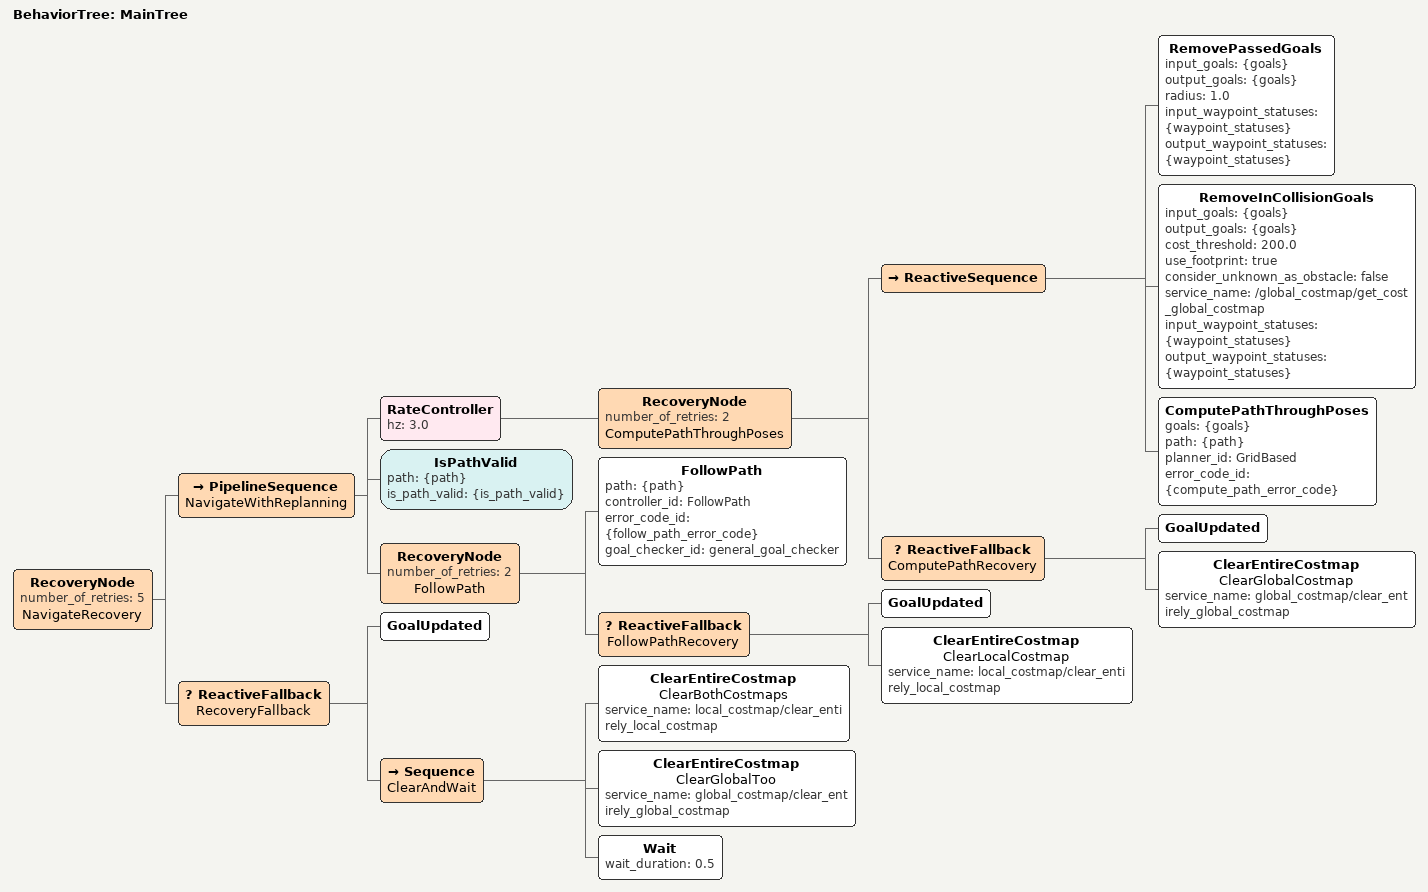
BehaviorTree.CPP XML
<root BTCPP_format="4" main_tree_to_execute="MainTree">
  <BehaviorTree ID="MainTree">
    <RecoveryNode number_of_retries="5" name="NavigateRecovery">
      <PipelineSequence name="NavigateWithReplanning">

        <RateController hz="3.0">
          <RecoveryNode number_of_retries="2" name="ComputePathThroughPoses">
            <ReactiveSequence>

              <!-- ✅ STEP 1: Remove waypoints we've already passed -->
              <RemovePassedGoals
                input_goals="{goals}"
                output_goals="{goals}"
                radius="1.0"
                input_waypoint_statuses="{waypoint_statuses}"
                output_waypoint_statuses="{waypoint_statuses}"/>

              <!-- 🔥 STEP 2: NEW! Skip waypoints blocked by obstacles -->
              <RemoveInCollisionGoals
                input_goals="{goals}"
                output_goals="{goals}"
                cost_threshold="200.0"
                use_footprint="true"
                consider_unknown_as_obstacle="false"
                service_name="/global_costmap/get_cost_global_costmap"
                input_waypoint_statuses="{waypoint_statuses}"
                output_waypoint_statuses="{waypoint_statuses}"/>

              <!-- ✅ STEP 3: Plan to remaining valid waypoints -->
              <ComputePathThroughPoses
                goals="{goals}"
                path="{path}"
                planner_id="GridBased"
                error_code_id="{compute_path_error_code}"/>
            </ReactiveSequence>

            <ReactiveFallback name="ComputePathRecovery">
              <GoalUpdated/>
              <ClearEntireCostmap
                name="ClearGlobalCostmap"
                service_name="global_costmap/clear_entirely_global_costmap"/>
            </ReactiveFallback>
          </RecoveryNode>
        </RateController>

        <IsPathValid
            path="{path}"
            is_path_valid="{is_path_valid}"/>

        <RecoveryNode number_of_retries="2" name="FollowPath">
          <FollowPath
            path="{path}"
            controller_id="FollowPath"
            error_code_id="{follow_path_error_code}"
            goal_checker_id="general_goal_checker"/>

          <ReactiveFallback name="FollowPathRecovery">
            <GoalUpdated/>
            <ClearEntireCostmap
              name="ClearLocalCostmap"
              service_name="local_costmap/clear_entirely_local_costmap"/>
          </ReactiveFallback>
        </RecoveryNode>

      </PipelineSequence>

      <ReactiveFallback name="RecoveryFallback">
        <GoalUpdated/>
        <Sequence name="ClearAndWait">
          <ClearEntireCostmap
            name="ClearBothCostmaps"
            service_name="local_costmap/clear_entirely_local_costmap"/>
          <ClearEntireCostmap
            name="ClearGlobalToo"
            service_name="global_costmap/clear_entirely_global_costmap"/>
          <Wait wait_duration="0.5"/>
        </Sequence>
      </ReactiveFallback>
    </RecoveryNode>
  </BehaviorTree>
</root>
